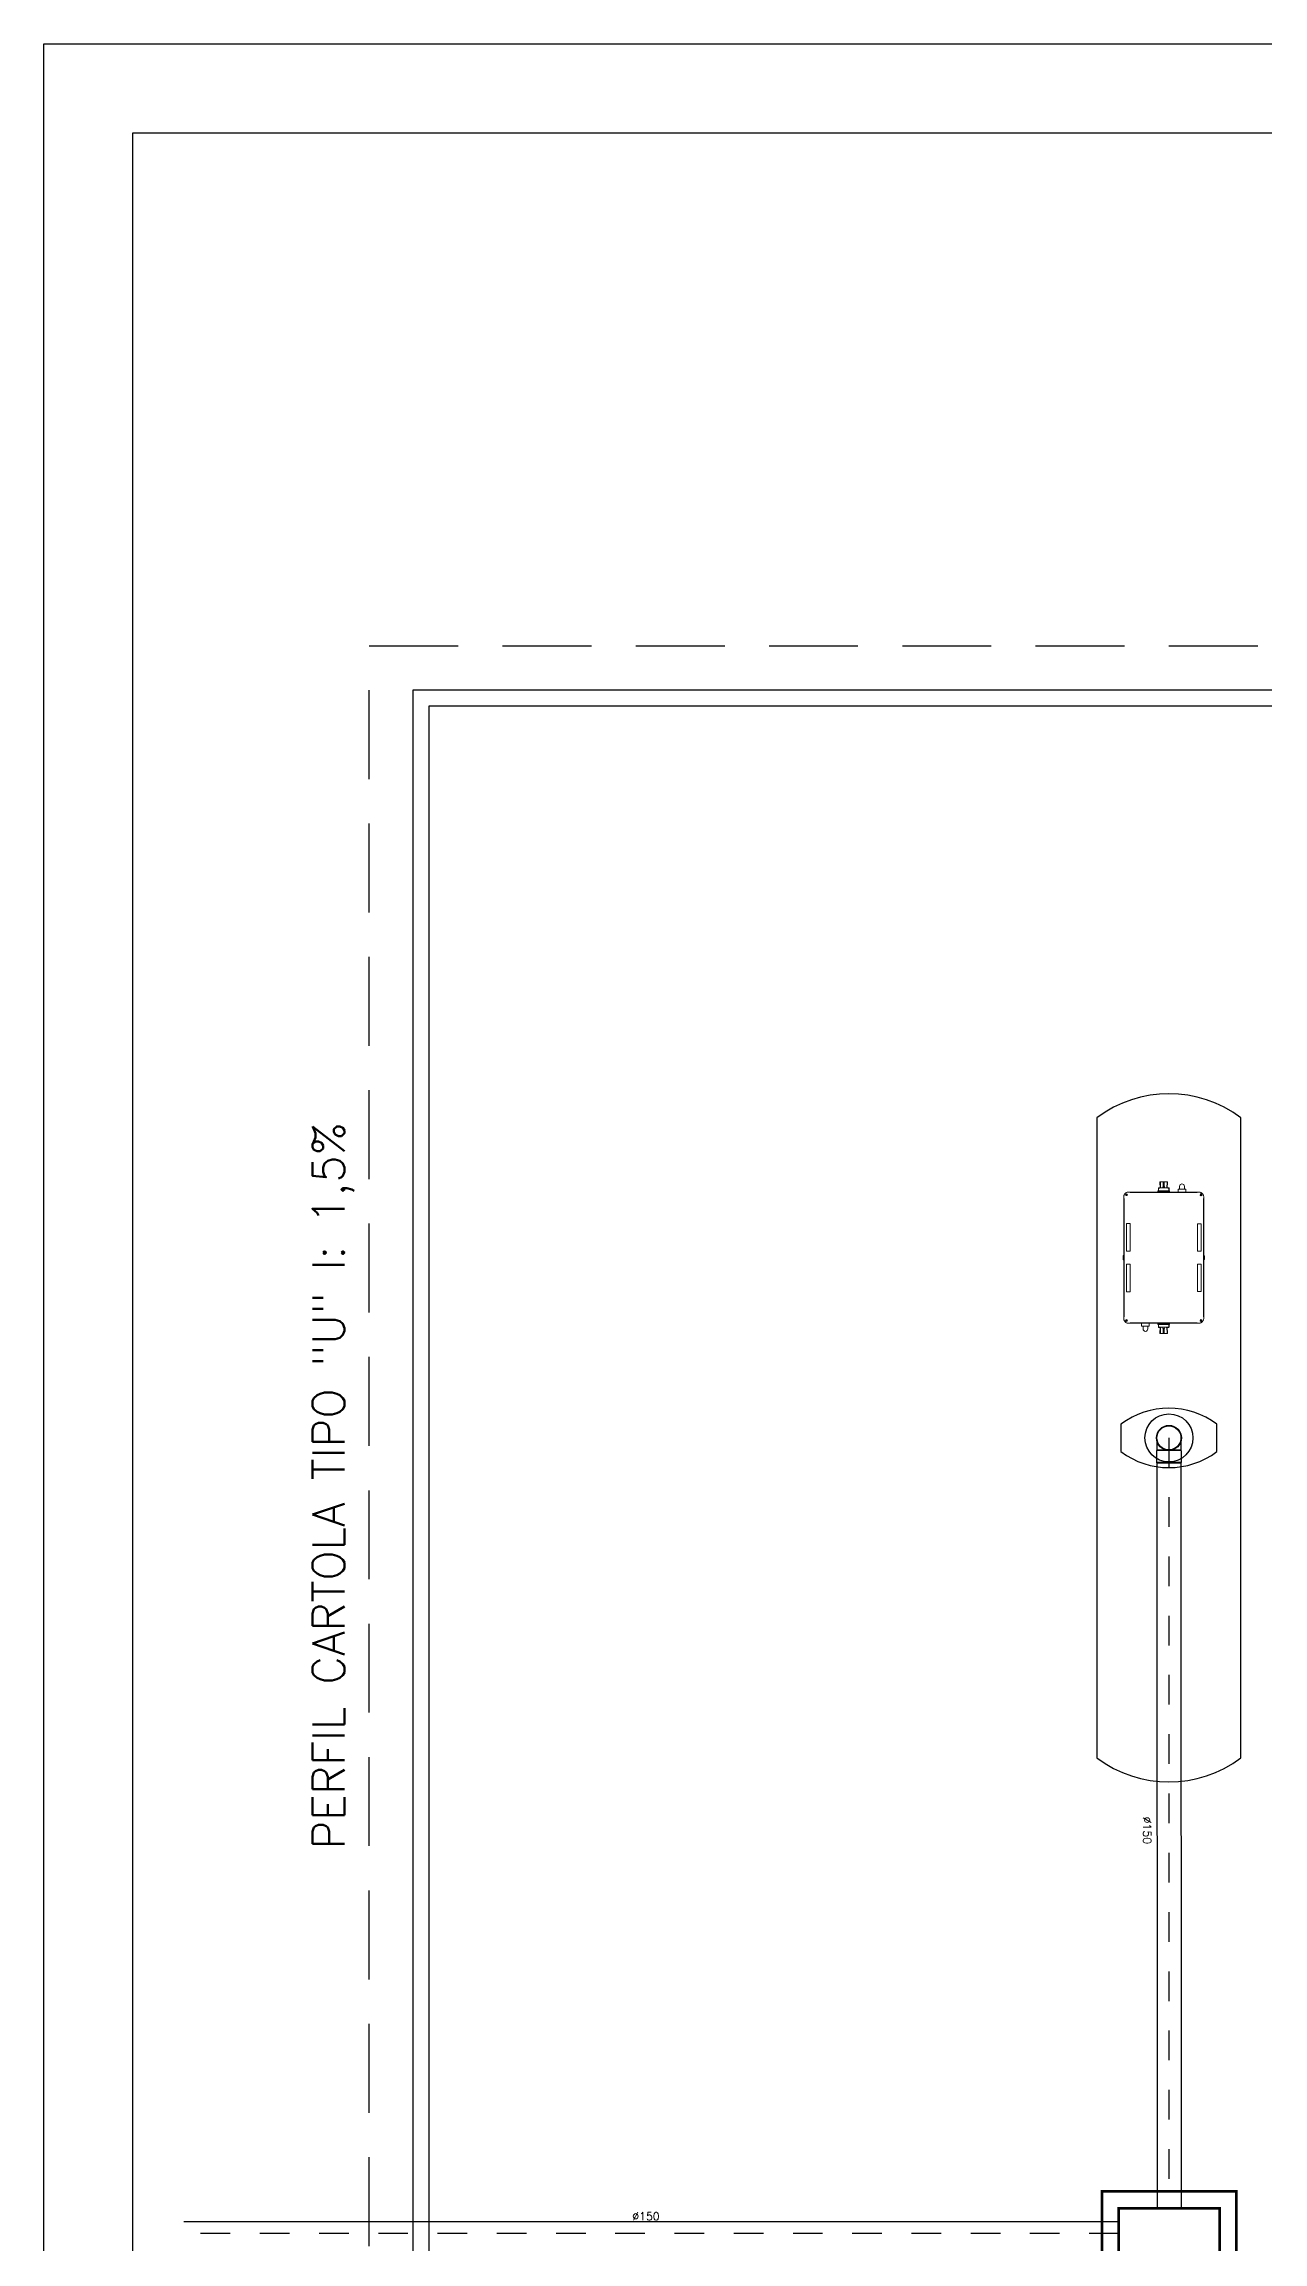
# Model space of a CAD drawing. Header units: millimetres. Extents: x 1111 to 1959, y -391 to -319.
# Drawn here: x 1518.49 to 1528.78, y -365.03 to -346.49 of the extents above; entities that cross this region are included whole.
import ezdxf
from ezdxf.enums import TextEntityAlignment as Align

# ---------------------------------------------------------------- set-up
doc = ezdxf.new("R2010")
doc.units = ezdxf.units.MM
doc.linetypes.add('DASHED', pattern=[0.75, 0.5, -0.25])
doc.linetypes.add('LS', pattern=[0.5, 0.25, -0.25])
for name, color, linetype in [('08', 8, 'Continuous'), ('AF', 5, 'Continuous'), ('ARQ-PENA-FINA-CINZA', 8, 'Continuous'), ('CERCAD-1', 1, 'Continuous'), ('CERCAD-2', 7, 'Continuous'), ('CONEXAO_ESGOTO', 6, 'Continuous'), ('LINHA_SIMETRIA', 8, 'LS'), ('Texto-Tubos', 7, 'Continuous'), ('TigreCad', 2, 'Continuous'), ('Tinterno', 9, 'Continuous')]:
    doc.layers.add(name, color=color, linetype=linetype)
doc.styles.add('ROMANS', font='romans')
doc.styles.add('TCTUBOS-TXT', font='txt.shx')

# ---------------------------------------------------------------- blocks, each defined once
blk = doc.blocks.new('BOMBA SUPERIOR')
at = {"layer": 'ARQ-PENA-FINA-CINZA', "lineweight": 5}
for p, q in [((807.3274861099509, 416.0133717240074), (807.3274861099509, 415.9641211886754)), ((807.3456873947473, 416.0133717240074), (807.3274861099509, 416.0133717240074)), ((807.3456873947473, 415.9641211886754), (807.3456873947473, 416.0133717240074)), ((807.3467580585591, 416.1006308246497), (807.3462227266533, 416.0979541651207)), ((807.3462227266533, 416.0979541651207), (807.3462227266533, 416.0936715098745)), ((807.3462227266533, 416.0936715098745), (807.3462227266533, 415.6536297539859)), ((807.3462227266533, 416.0829648717589), (807.3462227266533, 416.0840355355705)), ((807.3462227266533, 416.0840355355705), (807.3483640542764, 416.0840355355705)), ((807.3467580585591, 416.0829648717589), (807.3462227266533, 416.0829648717589)), ((807.3472933904648, 416.1027721522728), (807.3467580585591, 416.1017014884612)), ((807.3467580585591, 416.1017014884612), (807.3467580585591, 416.1006308246497)), ((807.3483640542764, 416.1054488118017), (807.3472933904648, 416.1027721522728)), ((807.3494347180881, 416.1075901394249), (807.3483640542764, 416.1054488118017)), ((807.3483640542764, 416.0840355355705), (807.3483640542764, 415.663799989532)), ((807.3499700499938, 416.1086608032364), (807.3494347180881, 416.1075901394249)), ((807.3505053818996, 416.1097314670481), (807.3499700499938, 416.1086608032364)), ((807.3526467095227, 416.1118727946711), (807.3505053818996, 416.1097314670481)), ((807.3542527052399, 416.1140141222943), (807.3526467095227, 416.1118727946711)), ((807.3547880371457, 416.1150847861058), (807.3542527052399, 416.1140141222943)), ((807.3558587009575, 416.1161554499174), (807.3547880371457, 416.1150847861058)), ((807.3580000285806, 416.1177614456347), (807.3558587009575, 416.1161554499174)), ((807.3601413562037, 416.1193674413522), (807.3580000285806, 416.1177614456347)), ((807.3606766881093, 416.1091961351422), (807.3596060242978, 416.1065194756132)), ((807.3596060242978, 416.1065194756132), (807.3606766881093, 416.1043781479902)), ((807.3606766881093, 416.1199027732578), (807.3601413562037, 416.1193674413522)), ((807.362282683827, 416.1204381051637), (807.3606766881093, 416.1199027732578)), ((807.3633533476384, 416.1102667989537), (807.3606766881093, 416.1091961351422)), ((807.3606766881093, 416.1043781479902), (807.3633533476384, 416.1033074841786)), ((807.3612120200153, 416.1059841437075), (807.3612120200153, 416.1070548075191)), ((807.3612120200153, 416.1070548075191), (807.3628180157324, 416.1070548075191)), ((807.3612120200153, 416.1059841437075), (807.3612120200153, 416.1070548075191)), ((807.3628180157324, 416.1059841437075), (807.3612120200153, 416.1059841437075)), ((807.3644240114501, 416.1215087689752), (807.362282683827, 416.1204381051637)), ((807.3638886795441, 416.1086608032364), (807.3628180157324, 416.1086608032364)), ((807.3628180157324, 416.1086608032364), (807.3633533476384, 416.1086608032364)), ((807.3628180157324, 416.1070548075191), (807.3628180157324, 416.1086608032364)), ((807.3628180157324, 416.1086608032364), (807.3638886795441, 416.1086608032364)), ((807.3628180157324, 416.1049134798959), (807.3628180157324, 416.1059841437075)), ((807.3633533476384, 416.1049134798959), (807.3628180157324, 416.1049134798959)), ((807.3628180157324, 416.1049134798959), (807.3638886795441, 416.1049134798959)), ((807.3638886795441, 416.1049134798959), (807.3628180157324, 416.1049134798959)), ((807.3654946752615, 416.1091961351422), (807.3633533476384, 416.1102667989537)), ((807.3633533476384, 416.1033074841786), (807.3654946752615, 416.1043781479902)), ((807.3644240114501, 416.1086608032364), (807.3638886795441, 416.1086608032364)), ((807.3638886795441, 416.1086608032364), (807.3638886795441, 416.1070548075191)), ((807.3638886795441, 416.1070548075191), (807.3649593433555, 416.1070548075191)), ((807.3649593433555, 416.1059841437075), (807.3638886795441, 416.1059841437075)), ((807.3638886795441, 416.1059841437075), (807.3638886795441, 416.1049134798959)), ((807.3638886795441, 416.1049134798959), (807.3644240114501, 416.1049134798959)), ((807.3671006709787, 416.1225794327867), (807.3644240114501, 416.1215087689752)), ((807.3649593433555, 416.1070548075191), (807.3649593433555, 416.1059841437075)), ((807.3649593433555, 416.1070548075191), (807.3649593433555, 416.1059841437075)), ((807.3665653390731, 416.1065194756132), (807.3654946752615, 416.1091961351422)), ((807.3654946752615, 416.1043781479902), (807.3665653390731, 416.1065194756132)), ((807.3681713347902, 416.1231147646926), (807.3671006709787, 416.1225794327867)), ((807.371918658131, 416.1231147646926), (807.3681713347902, 416.1231147646926)), ((807.3745953176598, 416.1236500965983), (807.371918658131, 416.1231147646926)), ((807.3762013133771, 416.1236500965983), (807.3745953176598, 416.1236500965983)), ((807.3858372876812, 416.1236500965983), (807.3762013133771, 416.1236500965983)), ((807.3858372876812, 416.1215087689752), (808.125668122799, 416.1215087689752)), ((807.3874432833984, 416.1236500965983), (808.1245974589874, 416.1236500965983)), ((807.7145332191587, 416.1070548075191), (807.5432270093083, 416.1070548075191)), ((807.5432270093083, 416.1070548075191), (807.5432270093083, 416.0840355355705)), ((807.5432270093083, 416.0840355355705), (807.7145332191587, 416.0840355355705)), ((807.7145332191587, 416.0840355355705), (807.7145332191587, 416.1070548075191)), ((807.7418351463534, 416.1247207604098), (807.7450471377882, 416.1279327518445)), ((807.7418351463534, 416.1236500965983), (807.7450471377882, 416.126862088033)), ((807.7429058101651, 416.1247207604098), (807.7418351463534, 416.1247207604098)), ((807.7418351463534, 416.1247207604098), (807.7418351463534, 416.1236500965983)), ((807.7450471377882, 416.1279327518445), (807.7669957459253, 416.1279327518445)), ((807.7450471377882, 416.126862088033), (807.7669957459253, 416.126862088033)), ((807.7669957459253, 416.1279327518445), (807.7702077373599, 416.1247207604098)), ((807.7669957459253, 416.126862088033), (807.7702077373599, 416.1236500965983)), ((807.7702077373599, 416.1247207604098), (807.7691370735484, 416.1247207604098)), ((807.7702077373599, 416.1236500965983), (807.7702077373599, 416.1247207604098)), ((807.9682805424992, 416.1070548075191), (807.7969743326489, 416.1070548075191)), ((807.7969743326489, 416.1070548075191), (807.7969743326489, 416.0840355355705)), ((807.7969743326489, 416.0840355355705), (807.9682805424992, 416.0840355355705)), ((807.9682805424992, 416.0840355355705), (807.9682805424992, 416.1070548075191)), ((808.1358394290088, 416.1236500965983), (808.125668122799, 416.1236500965983)), ((808.1369100928205, 416.1236500965983), (808.1358394290088, 416.1236500965983)), ((808.1395867523493, 416.1231147646926), (808.1369100928205, 416.1236500965983)), ((808.1433340756897, 416.1231147646926), (808.1395867523493, 416.1231147646926)), ((808.1444047395012, 416.1225794327867), (808.1433340756897, 416.1231147646926)), ((808.1470813990303, 416.1215087689752), (808.1444047395012, 416.1225794327867)), ((808.1460107352185, 416.1091961351422), (808.1449400714071, 416.1065194756132)), ((808.1449400714071, 416.1065194756132), (808.1460107352185, 416.1043781479902)), ((808.1486873947476, 416.1102667989537), (808.1460107352185, 416.1091961351422)), ((808.1460107352185, 416.1043781479902), (808.1486873947476, 416.1033074841786)), ((808.1476167309361, 416.1070548075191), (808.1465460671243, 416.1070548075191)), ((808.1465460671243, 416.1070548075191), (808.1465460671243, 416.1059841437075)), ((808.1465460671243, 416.1059841437075), (808.1465460671243, 416.1070548075191)), ((808.1465460671243, 416.1059841437075), (808.1476167309361, 416.1059841437075)), ((808.1497580585593, 416.1204381051637), (808.1470813990303, 416.1215087689752)), ((808.1481520628416, 416.1086608032364), (808.1476167309361, 416.1086608032364)), ((808.1476167309361, 416.1086608032364), (808.1476167309361, 416.1070548075191)), ((808.1476167309361, 416.1086608032364), (808.1492227266533, 416.1086608032364)), ((808.1476167309361, 416.1059841437075), (808.1476167309361, 416.1049134798959)), ((808.1476167309361, 416.1049134798959), (808.1481520628416, 416.1049134798959)), ((808.1492227266533, 416.1049134798959), (808.1476167309361, 416.1049134798959)), ((808.1492227266533, 416.1086608032364), (808.1481520628416, 416.1086608032364)), ((808.1481520628416, 416.1049134798959), (808.1492227266533, 416.1049134798959)), ((808.1508287223708, 416.1091961351422), (808.1486873947476, 416.1102667989537)), ((808.1486873947476, 416.1033074841786), (808.1508287223708, 416.1043781479902)), ((808.1497580585593, 416.1086608032364), (808.1492227266533, 416.1086608032364)), ((808.1492227266533, 416.1086608032364), (808.1492227266533, 416.1070548075191)), ((808.1492227266533, 416.1070548075191), (808.1502933904648, 416.1070548075191)), ((808.1502933904648, 416.1059841437075), (808.1492227266533, 416.1059841437075)), ((808.1492227266533, 416.1059841437075), (808.1492227266533, 416.1049134798959)), ((808.1492227266533, 416.1049134798959), (808.1497580585593, 416.1049134798959)), ((808.1508287223708, 416.1199027732578), (808.1497580585593, 416.1204381051637)), ((808.1502933904648, 416.1059841437075), (808.1502933904648, 416.1070548075191)), ((808.1502933904648, 416.1070548075191), (808.1502933904648, 416.1059841437075)), ((808.1518993861822, 416.1193674413522), (808.1508287223708, 416.1199027732578)), ((808.1518993861822, 416.1065194756132), (808.1508287223708, 416.1091961351422)), ((808.1508287223708, 416.1043781479902), (808.1518993861822, 416.1065194756132)), ((808.1540407138056, 416.1177614456347), (808.1518993861822, 416.1193674413522)), ((808.1561820414287, 416.1161554499174), (808.1540407138056, 416.1177614456347)), ((808.1567173733342, 416.1150847861058), (808.1561820414287, 416.1161554499174)), ((808.1577880371457, 416.1140141222943), (808.1567173733342, 416.1150847861058)), ((808.1593940328634, 416.1118727946711), (808.1577880371457, 416.1140141222943)), ((808.1610000285804, 416.1097314670481), (808.1593940328634, 416.1118727946711)), ((808.1615353604863, 416.1086608032364), (808.1610000285804, 416.1097314670481)), ((808.1620706923921, 416.1075901394249), (808.1615353604863, 416.1086608032364)), ((808.1631413562035, 416.1054488118017), (808.1620706923921, 416.1075901394249)), ((808.1642120200153, 416.1027721522728), (808.1631413562035, 416.1054488118017)), ((808.1636766881095, 415.663799989532), (808.1636766881095, 416.0840355355705)), ((808.1636766881095, 416.0840355355705), (808.1658180157326, 416.0840355355705)), ((808.1647473519209, 416.1017014884612), (808.1642120200153, 416.1027721522728)), ((808.1647473519209, 416.1006308246497), (808.1647473519209, 416.1017014884612)), ((808.1652826838267, 416.0979541651207), (808.1647473519209, 416.1006308246497)), ((808.1652826838267, 416.0952775055918), (808.1652826838267, 416.0979541651207)), ((808.1658180157326, 416.0936715098745), (808.1652826838267, 416.0952775055918)), ((808.1652826838267, 416.0840355355705), (808.1652826838267, 416.0829648717589)), ((808.1652826838267, 416.0829648717589), (808.1658180157326, 416.0829648717589)), ((808.1658180157326, 415.6536297539859), (808.1658180157326, 416.0936715098745)), ((807.2825182298654, 415.8966693685469), (807.2819828979594, 415.8961340366412)), ((807.2819828979594, 415.8961340366412), (807.2819828979594, 415.8517014884613)), ((807.2825182298654, 415.8950633728295), (807.2819828979594, 415.8955987047353)), ((807.2819828979594, 415.8763267561272), (807.2825182298654, 415.876862088033)), ((807.2830535617711, 415.8972047004527), (807.2825182298654, 415.8966693685469)), ((807.2830535617711, 415.8945280409238), (807.2825182298654, 415.8950633728295)), ((807.2825182298654, 415.876862088033), (807.2830535617711, 415.8773974199386)), ((807.31999146327, 415.8950633728295), (807.2830535617711, 415.8972047004527)), ((807.31999146327, 415.8929220452064), (807.2830535617711, 415.8945280409238)), ((807.2830535617711, 415.8773974199386), (807.310355488966, 415.8773974199386)), ((807.2948308636983, 415.874185428504), (807.2953661956043, 415.8747207604098)), ((807.2948308636983, 415.8731147646926), (807.2948308636983, 415.874185428504)), ((807.2953661956043, 415.8731147646926), (807.2948308636983, 415.8731147646926)), ((807.2953661956043, 415.9882111244355), (807.2964368594156, 415.9935644434934)), ((807.2964368594156, 415.9823224734719), (807.2953661956043, 415.9882111244355)), ((807.2953661956043, 415.8747207604098), (807.3114261527776, 415.8747207604098)), ((807.2953661956043, 415.8725794327867), (807.2953661956043, 415.8731147646926)), ((807.2964368594156, 415.9935644434934), (807.2996488508504, 415.9983824306453)), ((807.2996488508504, 415.97750448632), (807.2964368594156, 415.9823224734719)), ((807.2996488508504, 415.9983824306453), (807.3044668380023, 416.0015944220801)), ((807.3044668380023, 415.9742924948853), (807.2996488508504, 415.97750448632)), ((807.3044668380023, 416.0015944220801), (807.310355488966, 416.0026650858917)), ((807.310355488966, 415.9732218310737), (807.3044668380023, 415.9742924948853)), ((807.310355488966, 416.0026650858917), (807.3274861099509, 416.0026650858917)), ((807.3274861099509, 415.9732218310737), (807.310355488966, 415.9732218310737)), ((807.3119614846833, 415.8784680837503), (807.3124968165893, 415.8779327518446)), ((807.3205267951757, 415.8800740794677), (807.3124968165893, 415.8790034156561)), ((807.3124968165893, 415.8790034156561), (807.3124968165893, 415.8688321094463)), ((807.3124968165893, 415.8688321094463), (807.3124968165893, 415.8790034156561)), ((807.3124968165893, 415.8779327518446), (807.3124968165893, 415.876862088033)), ((807.3124968165893, 415.8747207604098), (807.3124968165893, 415.874185428504)), ((807.3124968165893, 415.8731147646926), (807.3124968165893, 415.8725794327867)), ((807.3205267951757, 415.9068406747567), (807.31999146327, 415.9063053428511)), ((807.31999146327, 415.9063053428511), (807.3205267951757, 415.9063053428511)), ((807.31999146327, 415.9063053428511), (807.31999146327, 415.8897100537717)), ((807.31999146327, 415.903628683322), (807.31999146327, 415.9030933514163)), ((807.3205267951757, 415.9030933514163), (807.31999146327, 415.9030933514163)), ((807.31999146327, 415.9030933514163), (807.3205267951757, 415.9030933514163)), ((807.3205267951757, 415.8950633728295), (807.31999146327, 415.8950633728295)), ((807.31999146327, 415.8950633728295), (807.3205267951757, 415.8950633728295)), ((807.31999146327, 415.8897100537717), (807.3205267951757, 415.8897100537717)), ((807.3210621270814, 415.9068406747567), (807.3205267951757, 415.9068406747567)), ((807.3205267951757, 415.9030933514163), (807.3210621270814, 415.9030933514163)), ((807.3205267951757, 415.8966693685469), (807.3210621270814, 415.8993460280758)), ((807.3205267951757, 415.8918513813948), (807.3205267951757, 415.8966693685469)), ((807.3205267951757, 415.8955987047353), (807.3205267951757, 415.8950633728295)), ((807.3205267951757, 415.8559841437075), (807.3205267951757, 415.8918513813948)), ((807.3232034547046, 415.9068406747567), (807.3210621270814, 415.9068406747567)), ((807.3210621270814, 415.8993460280758), (807.3215974589873, 415.9014873556989)), ((807.3215974589873, 415.9068406747567), (807.3419400714072, 415.9068406747567)), ((807.3215974589873, 415.9014873556989), (807.3221327908933, 415.9030933514163)), ((807.3221327908933, 415.9030933514163), (807.322668122799, 415.9046993471337)), ((807.322668122799, 415.9046993471337), (807.3232034547046, 415.9052346790394)), ((807.3232034547046, 415.9052346790394), (807.3237387866104, 415.9057700109451)), ((807.3237387866104, 415.9057700109451), (807.3419400714072, 415.9063053428511)), ((807.3274861099509, 415.9641211886754), (807.3456873947473, 415.9641211886754)), ((807.3456873947473, 415.9100526661914), (807.3381927480666, 415.9100526661914)), ((807.3381927480666, 415.9100526661914), (807.3381927480666, 415.8372475270052)), ((807.3419400714072, 415.9068406747567), (807.3419400714072, 415.9073760066625)), ((807.3419400714072, 415.9073760066625), (807.3424754033127, 415.9073760066625)), ((807.3419400714072, 415.9063053428511), (807.3424754033127, 415.9063053428511)), ((807.3430107352185, 415.9089820023798), (807.3424754033127, 415.9084466704741)), ((807.3424754033127, 415.9084466704741), (807.3424754033127, 415.8393888546283)), ((807.3424754033127, 415.9063053428511), (807.3424754033127, 415.9068406747567)), ((807.3440813990303, 415.9089820023798), (807.3430107352185, 415.9089820023798)), ((807.3440813990303, 415.8388535227224), (807.3440813990303, 415.9089820023798)), ((807.3440813990303, 415.9089820023798), (807.3456873947473, 415.9089820023798)), ((807.3456873947473, 415.8222582336434), (807.3456873947473, 415.9250419595533)), ((807.3456873947473, 415.8372475270052), (807.3456873947473, 415.9100526661914)), ((807.3456873947473, 415.8388535227224), (807.3456873947473, 415.9089820023798)), ((807.3456873947473, 415.9089820023798), (807.3456873947473, 415.8388535227224)), ((808.1658180157326, 415.8222582336434), (808.1658180157326, 415.9250419595533)), ((808.1658180157326, 415.8372475270052), (808.1658180157326, 415.9100526661914)), ((808.1658180157326, 415.9100526661914), (808.1733126624135, 415.9100526661914)), ((808.1658180157326, 415.8388535227224), (808.1658180157326, 415.9089820023798)), ((808.1658180157326, 415.9089820023798), (808.1658180157326, 415.8388535227224)), ((808.1674240114501, 415.9089820023798), (808.1658180157326, 415.9089820023798)), ((808.1674240114501, 415.9089820023798), (808.1684946752615, 415.9089820023798)), ((808.1674240114501, 415.8388535227224), (808.1674240114501, 415.9089820023798)), ((808.1684946752615, 415.9089820023798), (808.1690300071672, 415.9084466704741)), ((808.1690300071672, 415.9084466704741), (808.1690300071672, 415.8393888546283)), ((808.1695653390732, 415.9073760066625), (808.1690300071672, 415.9073760066625)), ((808.1690300071672, 415.9063053428511), (808.1690300071672, 415.9068406747567)), ((808.1695653390732, 415.9063053428511), (808.1690300071672, 415.9063053428511)), ((808.1695653390732, 415.9068406747567), (808.1695653390732, 415.9073760066625)), ((808.1899079514927, 415.9068406747567), (808.1695653390732, 415.9068406747567)), ((808.1877666238696, 415.9057700109451), (808.1695653390732, 415.9063053428511)), ((808.1733126624135, 415.9100526661914), (808.1733126624135, 415.8372475270052)), ((808.1883019557753, 415.9052346790394), (808.1877666238696, 415.9057700109451)), ((808.1883019557753, 415.9068406747567), (808.1904432833984, 415.9068406747567)), ((808.1888372876813, 415.9046993471337), (808.1883019557753, 415.9052346790394)), ((808.1899079514927, 415.9030933514163), (808.1888372876813, 415.9046993471337)), ((808.1899079514927, 415.9014873556989), (808.1899079514927, 415.9030933514163)), ((808.1904432833984, 415.8993460280758), (808.1899079514927, 415.9014873556989)), ((808.1904432833984, 415.9068406747567), (808.1909786153044, 415.9068406747567)), ((808.1909786153044, 415.8966693685469), (808.1904432833984, 415.8993460280758)), ((808.1909786153044, 415.9068406747567), (808.19151394721, 415.9063053428511)), ((808.1909786153044, 415.9030933514163), (808.19151394721, 415.9030933514163)), ((808.19151394721, 415.9030933514163), (808.1909786153044, 415.9030933514163)), ((808.1909786153044, 415.8918513813948), (808.1909786153044, 415.8966693685469)), ((808.1909786153044, 415.8955987047353), (808.1909786153044, 415.8950633728295)), ((808.1909786153044, 415.8950633728295), (808.19151394721, 415.8950633728295)), ((808.1909786153044, 415.8559841437075), (808.1909786153044, 415.8918513813948)), ((808.19151394721, 415.8897100537717), (808.1909786153044, 415.8897100537717)), ((808.1909786153044, 415.8800740794677), (808.199008593891, 415.8790034156561)), ((808.19151394721, 415.9063053428511), (808.1920492791158, 415.9063053428511)), ((808.19151394721, 415.9063053428511), (808.19151394721, 415.8897100537717)), ((808.19151394721, 415.903628683322), (808.19151394721, 415.9030933514163)), ((808.19151394721, 415.9030933514163), (808.1920492791158, 415.9030933514163)), ((808.19151394721, 415.8950633728295), (808.2284518487091, 415.8972047004527)), ((808.19151394721, 415.8950633728295), (808.1920492791158, 415.8950633728295)), ((808.19151394721, 415.8929220452064), (808.2284518487091, 415.8945280409238)), ((808.199008593891, 415.8790034156561), (808.199008593891, 415.8688321094463)), ((808.199008593891, 415.8688321094463), (808.199008593891, 415.8790034156561)), ((808.1995439257968, 415.8779327518446), (808.199008593891, 415.8773974199386)), ((808.199008593891, 415.8773974199386), (808.199008593891, 415.876862088033)), ((808.199008593891, 415.8747207604098), (808.1995439257968, 415.874185428504)), ((808.1995439257968, 415.8731147646926), (808.199008593891, 415.8731147646926)), ((808.199008593891, 415.8731147646926), (808.199008593891, 415.8725794327867)), ((808.1995439257968, 415.8784680837503), (808.1995439257968, 415.8779327518446)), ((808.216139214876, 415.8747207604098), (808.2000792577024, 415.8747207604098)), ((808.2284518487091, 415.8773974199386), (808.2011499215141, 415.8773974199386)), ((808.2166745467817, 415.874185428504), (808.216139214876, 415.8747207604098)), ((808.216139214876, 415.8725794327867), (808.216139214876, 415.8731147646926)), ((808.216139214876, 415.8731147646926), (808.2166745467817, 415.8731147646926)), ((808.2166745467817, 415.8731147646926), (808.2166745467817, 415.874185428504)), ((808.2284518487091, 415.8972047004527), (808.2289871806148, 415.8966693685469)), ((808.2284518487091, 415.8945280409238), (808.2289871806148, 415.8950633728295)), ((808.2289871806148, 415.876862088033), (808.2284518487091, 415.8773974199386)), ((808.2289871806148, 415.8966693685469), (808.2295225125205, 415.8961340366412)), ((808.2289871806148, 415.8950633728295), (808.2295225125205, 415.8955987047353)), ((808.2295225125205, 415.8763267561272), (808.2289871806148, 415.876862088033)), ((808.2295225125205, 415.8961340366412), (808.2295225125205, 415.8517014884613)), ((807.2819828979594, 415.8715087689752), (807.2825182298654, 415.8704381051637)), ((807.2819828979594, 415.8517014884613), (807.2825182298654, 415.8527721522728)), ((807.2819828979594, 415.8517014884613), (807.2825182298654, 415.8506308246497)), ((807.2825182298654, 415.8704381051637), (807.2830535617711, 415.8704381051637)), ((807.2825182298654, 415.8527721522728), (807.2830535617711, 415.8527721522728)), ((807.2825182298654, 415.8506308246497), (807.2830535617711, 415.8506308246497)), ((807.2830535617711, 415.8704381051637), (807.310355488966, 415.8704381051637)), ((807.2830535617711, 415.8527721522728), (807.31999146327, 415.8549134798959)), ((807.2830535617711, 415.8506308246497), (807.31999146327, 415.852236820367)), ((807.3114261527776, 415.8725794327867), (807.2953661956043, 415.8725794327867)), ((807.3124968165893, 415.8699027732579), (807.3119614846833, 415.8693674413522)), ((807.3124968165893, 415.8704381051637), (807.3124968165893, 415.8699027732579)), ((807.3124968165893, 415.8688321094463), (807.3130321484947, 415.8688321094463)), ((807.3205267951757, 415.8672261137289), (807.3124968165893, 415.8688321094463)), ((807.3205267951757, 415.8586608032364), (807.31999146327, 415.8586608032364)), ((807.31999146327, 415.8586608032364), (807.31999146327, 415.8415301822513)), ((807.31999146327, 415.852236820367), (807.31999146327, 415.8527721522728)), ((807.31999146327, 415.8527721522728), (807.3205267951757, 415.8527721522728)), ((807.3205267951757, 415.852236820367), (807.31999146327, 415.852236820367)), ((807.3205267951757, 415.8447421736861), (807.31999146327, 415.8442068417802)), ((807.31999146327, 415.8442068417802), (807.3205267951757, 415.8442068417802)), ((807.31999146327, 415.8415301822513), (807.31999146327, 415.8409948503456)), ((807.31999146327, 415.8409948503456), (807.3205267951757, 415.8409948503456)), ((807.3205267951757, 415.8511661565555), (807.3205267951757, 415.8559841437075)), ((807.3210621270814, 415.8484894970265), (807.3205267951757, 415.8511661565555)), ((807.3205267951757, 415.8409948503456), (807.3210621270814, 415.8404595184398)), ((807.3215974589873, 415.8463481694034), (807.3210621270814, 415.8484894970265)), ((807.3210621270814, 415.8404595184398), (807.3215974589873, 415.8404595184398)), ((807.3221327908933, 415.8442068417802), (807.3215974589873, 415.8463481694034)), ((807.3419400714072, 415.8404595184398), (807.3215974589873, 415.8404595184398)), ((807.3215974589873, 415.8404595184398), (807.3232034547046, 415.8404595184398)), ((807.322668122799, 415.8431361779687), (807.3221327908933, 415.8442068417802)), ((807.3232034547046, 415.8420655141571), (807.322668122799, 415.8431361779687)), ((807.3237387866104, 415.8420655141571), (807.3232034547046, 415.8420655141571)), ((807.3419400714072, 415.8409948503456), (807.3237387866104, 415.8420655141571)), ((807.3381927480666, 415.8372475270052), (807.3456873947473, 415.8372475270052)), ((807.3424754033127, 415.8409948503456), (807.3419400714072, 415.8409948503456)), ((807.3424754033127, 415.8404595184398), (807.3419400714072, 415.8404595184398)), ((807.3424754033127, 415.8393888546283), (807.3424754033127, 415.8388535227224)), ((807.3424754033127, 415.8388535227224), (807.3430107352185, 415.8388535227224)), ((807.3430107352185, 415.8388535227224), (807.3440813990303, 415.8388535227224)), ((807.3440813990303, 415.8388535227224), (807.3456873947473, 415.8388535227224)), ((807.3456873947473, 415.8388535227224), (807.3462227266533, 415.8388535227224)), ((808.1674240114501, 415.8388535227224), (808.1658180157326, 415.8388535227224)), ((808.1658180157326, 415.8388535227224), (808.1663533476383, 415.8388535227224)), ((808.1733126624135, 415.8372475270052), (808.1658180157326, 415.8372475270052)), ((808.1840193005291, 415.783714336427), (808.1658180157326, 415.783714336427)), ((808.1658180157326, 415.783714336427), (808.1658180157326, 415.734463801095)), ((808.1684946752615, 415.8388535227224), (808.1674240114501, 415.8388535227224)), ((808.1690300071672, 415.8388535227224), (808.1684946752615, 415.8388535227224)), ((808.1690300071672, 415.8409948503456), (808.1695653390732, 415.8409948503456)), ((808.1690300071672, 415.8404595184398), (808.1695653390732, 415.8404595184398)), ((808.1690300071672, 415.8393888546283), (808.1690300071672, 415.8388535227224)), ((808.1695653390732, 415.8409948503456), (808.1877666238696, 415.8420655141571)), ((808.1695653390732, 415.8404595184398), (808.1899079514927, 415.8404595184398)), ((808.1840193005291, 415.734463801095), (808.1840193005291, 415.783714336427)), ((808.1840193005291, 415.7740783621229), (808.2011499215141, 415.7740783621229)), ((808.2011499215141, 415.7446351073048), (808.1840193005291, 415.7446351073048)), ((808.1877666238696, 415.8420655141571), (808.1883019557753, 415.8420655141571)), ((808.1883019557753, 415.8420655141571), (808.1888372876813, 415.8431361779687)), ((808.1899079514927, 415.8404595184398), (808.1883019557753, 415.8404595184398)), ((808.1888372876813, 415.8431361779687), (808.1893726195868, 415.8442068417802)), ((808.1893726195868, 415.8442068417802), (808.1899079514927, 415.8463481694034)), ((808.1899079514927, 415.8463481694034), (808.1904432833984, 415.8484894970265)), ((808.1904432833984, 415.8404595184398), (808.1899079514927, 415.8404595184398)), ((808.1904432833984, 415.8484894970265), (808.1909786153044, 415.8511661565555)), ((808.1909786153044, 415.8409948503456), (808.1904432833984, 415.8404595184398)), ((808.1909786153044, 415.8672261137289), (808.199008593891, 415.8688321094463)), ((808.1909786153044, 415.8586608032364), (808.19151394721, 415.8586608032364)), ((808.1909786153044, 415.8511661565555), (808.1909786153044, 415.8559841437075)), ((808.1909786153044, 415.852236820367), (808.19151394721, 415.852236820367)), ((808.1909786153044, 415.8447421736861), (808.19151394721, 415.8442068417802)), ((808.19151394721, 415.8409948503456), (808.1909786153044, 415.8409948503456)), ((808.19151394721, 415.8586608032364), (808.19151394721, 415.8415301822513)), ((808.2284518487091, 415.8527721522728), (808.19151394721, 415.8549134798959)), ((808.19151394721, 415.852236820367), (808.19151394721, 415.8527721522728)), ((808.19151394721, 415.8527721522728), (808.1920492791158, 415.8527721522728)), ((808.19151394721, 415.852236820367), (808.2284518487091, 415.8506308246497)), ((808.19151394721, 415.8442068417802), (808.1920492791158, 415.8442068417802)), ((808.19151394721, 415.8415301822513), (808.19151394721, 415.8409948503456)), ((808.199008593891, 415.8704381051637), (808.199008593891, 415.8699027732579)), ((808.199008593891, 415.8699027732579), (808.1995439257968, 415.8699027732579)), ((808.199008593891, 415.8688321094463), (808.1995439257968, 415.8688321094463)), ((808.1995439257968, 415.8699027732579), (808.1995439257968, 415.8693674413522)), ((808.2000792577024, 415.8725794327867), (808.216139214876, 415.8725794327867)), ((808.2284518487091, 415.8704381051637), (808.2011499215141, 415.8704381051637)), ((808.2011499215141, 415.7740783621229), (808.2070385724777, 415.7730076983114)), ((808.2070385724777, 415.7457057711164), (808.2011499215141, 415.7446351073048)), ((808.2070385724777, 415.7730076983114), (808.2118565596298, 415.7697957068767)), ((808.2118565596298, 415.7489177625511), (808.2070385724777, 415.7457057711164)), ((808.2118565596298, 415.7697957068767), (808.2150685510644, 415.7649777197246)), ((808.2150685510644, 415.7537357497032), (808.2118565596298, 415.7489177625511)), ((808.2150685510644, 415.7649777197246), (808.216139214876, 415.7596244006668)), ((808.216139214876, 415.7596244006668), (808.2150685510644, 415.7537357497032)), ((808.2289871806148, 415.8704381051637), (808.2284518487091, 415.8704381051637)), ((808.2289871806148, 415.8527721522728), (808.2284518487091, 415.8527721522728)), ((808.2284518487091, 415.8506308246497), (808.2289871806148, 415.8506308246497)), ((808.2295225125205, 415.8715087689752), (808.2289871806148, 415.8704381051637)), ((808.2295225125205, 415.8517014884613), (808.2289871806148, 415.8527721522728)), ((808.2289871806148, 415.8506308246497), (808.2295225125205, 415.8517014884613)), ((807.3462227266533, 415.663799989532), (807.3462227266533, 415.6648706533435)), ((807.3462227266533, 415.6648706533435), (807.3467580585591, 415.6648706533435)), ((807.3483640542764, 415.663799989532), (807.3462227266533, 415.663799989532)), ((807.3462227266533, 415.6536297539859), (807.3462227266533, 415.6509530944568)), ((807.3462227266533, 415.6509530944568), (807.3467580585591, 415.6472057711165)), ((807.3467580585591, 415.6472057711165), (807.3472933904648, 415.6455997753991)), ((807.3472933904648, 415.6455997753991), (807.3483640542764, 415.6423877839645)), ((807.3483640542764, 415.6423877839645), (807.3499700499938, 415.6391757925298)), ((807.3499700499938, 415.6391757925298), (807.3505053818996, 415.6375697968124)), ((807.3505053818996, 415.6375697968124), (807.3531820414283, 415.6343578053776)), ((807.3531820414283, 415.6343578053776), (807.3547880371457, 415.6322164777546)), ((807.3547880371457, 415.6322164777546), (807.356929364769, 415.631145813943)), ((807.356929364769, 415.631145813943), (807.3601413562037, 415.6284691544141)), ((807.3580000285806, 415.6429231158702), (807.3574646966748, 415.6407817882471)), ((807.3574646966748, 415.6407817882471), (807.3580000285806, 415.638640460624)), ((807.3596060242978, 415.6445291115876), (807.3580000285806, 415.6407817882471)), ((807.3596060242978, 415.6445291115876), (807.3580000285806, 415.6429231158702)), ((807.3580000285806, 415.6407817882471), (807.3596060242978, 415.6370344649066)), ((807.3580000285806, 415.638640460624), (807.3596060242978, 415.6370344649066)), ((807.3633533476384, 415.6461351073048), (807.3596060242978, 415.6445291115876)), ((807.3606766881093, 415.6455997753991), (807.3596060242978, 415.6445291115876)), ((807.3606766881093, 415.6434584477761), (807.3596060242978, 415.6407817882471)), ((807.3596060242978, 415.6407817882471), (807.3606766881093, 415.6381051287182)), ((807.3596060242978, 415.6370344649066), (807.3606766881093, 415.635963801095)), ((807.3596060242978, 415.6370344649066), (807.3633533476384, 415.6354284691893)), ((807.3601413562037, 415.6284691544141), (807.3612120200153, 415.6273984906025)), ((807.3633533476384, 415.6461351073048), (807.3606766881093, 415.6455997753991)), ((807.3633533476384, 415.6445291115876), (807.3606766881093, 415.6434584477761)), ((807.3606766881093, 415.6381051287182), (807.3633533476384, 415.6370344649066)), ((807.3606766881093, 415.635963801095), (807.3633533476384, 415.6354284691893)), ((807.3612120200153, 415.6402464563414), (807.3612120200153, 415.6413171201529)), ((807.3612120200153, 415.6413171201529), (807.3628180157324, 415.6413171201529)), ((807.3612120200153, 415.6402464563414), (807.3612120200153, 415.6413171201529)), ((807.3628180157324, 415.6402464563414), (807.3612120200153, 415.6402464563414)), ((807.3612120200153, 415.6273984906025), (807.3644240114501, 415.626327826791)), ((807.3628180157324, 415.6413171201529), (807.3628180157324, 415.6429231158702)), ((807.3628180157324, 415.6429231158702), (807.3638886795441, 415.6429231158702)), ((807.3638886795441, 415.6423877839645), (807.3628180157324, 415.6423877839645)), ((807.3628180157324, 415.6423877839645), (807.3633533476384, 415.6423877839645)), ((807.3628180157324, 415.638640460624), (807.3628180157324, 415.6402464563414)), ((807.3633533476384, 415.638640460624), (807.3628180157324, 415.638640460624)), ((807.3628180157324, 415.638640460624), (807.3638886795441, 415.638640460624)), ((807.3638886795441, 415.638640460624), (807.3628180157324, 415.638640460624)), ((807.3665653390731, 415.6445291115876), (807.3633533476384, 415.6461351073048)), ((807.3671006709787, 415.6445291115876), (807.3633533476384, 415.6461351073048)), ((807.3654946752615, 415.6434584477761), (807.3633533476384, 415.6445291115876)), ((807.3633533476384, 415.6370344649066), (807.3654946752615, 415.6381051287182)), ((807.3633533476384, 415.6354284691893), (807.3665653390731, 415.6370344649066)), ((807.3633533476384, 415.6354284691893), (807.3671006709787, 415.6370344649066)), ((807.3638886795441, 415.6429231158702), (807.3638886795441, 415.6413171201529)), ((807.3644240114501, 415.6423877839645), (807.3638886795441, 415.6423877839645)), ((807.3638886795441, 415.6413171201529), (807.3649593433555, 415.6413171201529)), ((807.3649593433555, 415.6402464563414), (807.3638886795441, 415.6402464563414)), ((807.3638886795441, 415.6402464563414), (807.3638886795441, 415.638640460624)), ((807.3638886795441, 415.638640460624), (807.3644240114501, 415.638640460624)), ((807.3644240114501, 415.626327826791), (807.3676360028846, 415.6247218310737)), ((807.3649593433555, 415.6413171201529), (807.3649593433555, 415.6402464563414)), ((807.3649593433555, 415.6413171201529), (807.3649593433555, 415.6402464563414)), ((807.3665653390731, 415.6407817882471), (807.3654946752615, 415.6434584477761)), ((807.3654946752615, 415.6381051287182), (807.3665653390731, 415.6407817882471)), ((807.3681713347902, 415.6407817882471), (807.3665653390731, 415.6445291115876)), ((807.3665653390731, 415.6370344649066), (807.3681713347902, 415.6407817882471)), ((807.3681713347902, 415.6429231158702), (807.3671006709787, 415.6445291115876)), ((807.3671006709787, 415.6370344649066), (807.3681713347902, 415.638640460624)), ((807.3676360028846, 415.6247218310737), (807.369241998602, 415.6247218310737)), ((807.3687066666962, 415.6407817882471), (807.3681713347902, 415.6429231158702)), ((807.3681713347902, 415.638640460624), (807.3687066666962, 415.6407817882471)), ((807.369241998602, 415.6247218310737), (807.3735246538482, 415.6236511672621)), ((807.3735246538482, 415.6236511672621), (807.3762013133771, 415.6236511672621)), ((807.3762013133771, 415.6236511672621), (807.3858372876812, 415.6236511672621)), ((807.3858372876812, 415.6236511672621), (807.3858372876812, 415.6257924948851)), ((807.3858372876812, 415.6257924948851), (808.125668122799, 415.6257924948851)), ((807.3858372876812, 415.6236511672621), (807.3874432833984, 415.6236511672621)), ((807.3874432833984, 415.6236511672621), (807.3858372876812, 415.6236511672621)), ((808.1245974589874, 415.6236511672621), (807.3874432833984, 415.6236511672621)), ((807.3874432833984, 415.6236511672621), (807.3879786153043, 415.6236511672621)), ((807.7156038829703, 415.6632657282898), (807.5437623412145, 415.6632657282898)), ((807.5437623412145, 415.6632657282898), (807.5437623412145, 415.6397111244357)), ((807.5437623412145, 415.6397111244357), (807.7156038829703, 415.6397111244357)), ((807.7156038829703, 415.6397111244357), (807.7156038829703, 415.6632657282898)), ((807.7418351463534, 415.6225805034505), (807.7418351463534, 415.6236511672621)), ((807.7418351463534, 415.6236511672621), (807.7450471377882, 415.6204391758274)), ((807.7450471377882, 415.6193685120159), (807.7418351463534, 415.6225805034505)), ((807.7418351463534, 415.6225805034505), (807.7429058101651, 415.6225805034505)), ((807.7450471377882, 415.6204391758274), (807.7669957459253, 415.6204391758274)), ((807.7669957459253, 415.6193685120159), (807.7450471377882, 415.6193685120159)), ((807.7669957459253, 415.6204391758274), (807.7696724054542, 415.6236511672621)), ((807.7696724054542, 415.6225805034505), (807.7669957459253, 415.6193685120159)), ((807.7696724054542, 415.6225805034505), (807.7686017416428, 415.6225805034505)), ((807.7696724054542, 415.6236511672621), (807.7696724054542, 415.6225805034505)), ((807.9677452105935, 415.6632657282898), (807.7959036688375, 415.6632657282898)), ((807.7959036688375, 415.6632657282898), (807.7959036688375, 415.6397111244357)), ((807.7959036688375, 415.6397111244357), (807.9677452105935, 415.6397111244357)), ((807.9677452105935, 415.6397111244357), (807.9677452105935, 415.6632657282898)), ((808.1251327908931, 415.6236511672621), (808.1245974589874, 415.6236511672621)), ((808.1245974589874, 415.6236511672621), (808.1358394290088, 415.6236511672621)), ((808.125668122799, 415.6236511672621), (808.1245974589874, 415.6236511672621)), ((808.125668122799, 415.6257924948851), (808.125668122799, 415.6236511672621)), ((808.1358394290088, 415.6236511672621), (808.1379807566319, 415.6236511672621)), ((808.1379807566319, 415.6236511672621), (808.1422634118782, 415.6247218310737)), ((808.1422634118782, 415.6247218310737), (808.1438694075954, 415.6247218310737)), ((808.1433340756897, 415.6429231158702), (808.1427987437838, 415.6407817882471)), ((808.1427987437838, 415.6407817882471), (808.1433340756897, 415.638640460624)), ((808.1449400714071, 415.6445291115876), (808.1433340756897, 415.6407817882471)), ((808.1449400714071, 415.6445291115876), (808.1433340756897, 415.6429231158702)), ((808.1433340756897, 415.6407817882471), (808.1449400714071, 415.6370344649066)), ((808.1433340756897, 415.638640460624), (808.1449400714071, 415.6370344649066)), ((808.1470813990303, 415.6455997753991), (808.1438694075954, 415.6455997753991)), ((808.1438694075954, 415.6455997753991), (808.1438694075954, 415.6413171201529)), ((808.1438694075954, 415.6413171201529), (808.1470813990303, 415.6413171201529)), ((808.1438694075954, 415.6247218310737), (808.1470813990303, 415.626327826791)), ((808.1486873947476, 415.6461351073048), (808.1449400714071, 415.6445291115876)), ((808.1460107352185, 415.6455997753991), (808.1449400714071, 415.6445291115876)), ((808.1460107352185, 415.6434584477761), (808.1449400714071, 415.6407817882471)), ((808.1449400714071, 415.6407817882471), (808.1460107352185, 415.6381051287182)), ((808.1449400714071, 415.6370344649066), (808.1460107352185, 415.635963801095)), ((808.1449400714071, 415.6370344649066), (808.1486873947476, 415.6354284691893)), ((808.1486873947476, 415.6461351073048), (808.1460107352185, 415.6455997753991)), ((808.1486873947476, 415.6445291115876), (808.1460107352185, 415.6434584477761)), ((808.1460107352185, 415.6381051287182), (808.1486873947476, 415.6370344649066)), ((808.1460107352185, 415.635963801095), (808.1486873947476, 415.6354284691893)), ((808.1465460671243, 415.6413171201529), (808.1465460671243, 415.6402464563414)), ((808.1465460671243, 415.6402464563414), (808.1465460671243, 415.6413171201529)), ((808.1465460671243, 415.6413171201529), (808.1476167309361, 415.6413171201529)), ((808.1465460671243, 415.6402464563414), (808.1476167309361, 415.6402464563414)), ((808.1470813990303, 415.6413171201529), (808.1470813990303, 415.6455997753991)), ((808.1470813990303, 415.626327826791), (808.1502933904648, 415.6273984906025)), ((808.1476167309361, 415.6413171201529), (808.1476167309361, 415.6429231158702)), ((808.1476167309361, 415.6429231158702), (808.1492227266533, 415.6429231158702)), ((808.1481520628416, 415.6423877839645), (808.1476167309361, 415.6423877839645)), ((808.1476167309361, 415.6402464563414), (808.1476167309361, 415.638640460624)), ((808.1476167309361, 415.638640460624), (808.1481520628416, 415.638640460624)), ((808.1492227266533, 415.638640460624), (808.1476167309361, 415.638640460624)), ((808.1492227266533, 415.6423877839645), (808.1481520628416, 415.6423877839645)), ((808.1481520628416, 415.638640460624), (808.1492227266533, 415.638640460624)), ((808.1518993861822, 415.6445291115876), (808.1486873947476, 415.6461351073048)), ((808.1524347180879, 415.6445291115876), (808.1486873947476, 415.6461351073048)), ((808.1508287223708, 415.6434584477761), (808.1486873947476, 415.6445291115876)), ((808.1486873947476, 415.6370344649066), (808.1508287223708, 415.6381051287182)), ((808.1486873947476, 415.6354284691893), (808.1518993861822, 415.6370344649066)), ((808.1486873947476, 415.6354284691893), (808.1524347180879, 415.6370344649066)), ((808.1492227266533, 415.6429231158702), (808.1492227266533, 415.6413171201529)), ((808.1497580585593, 415.6423877839645), (808.1492227266533, 415.6423877839645)), ((808.1492227266533, 415.6413171201529), (808.1502933904648, 415.6413171201529)), ((808.1502933904648, 415.6402464563414), (808.1492227266533, 415.6402464563414)), ((808.1492227266533, 415.6402464563414), (808.1492227266533, 415.638640460624)), ((808.1492227266533, 415.638640460624), (808.1497580585593, 415.638640460624)), ((808.1502933904648, 415.6402464563414), (808.1502933904648, 415.6413171201529)), ((808.1502933904648, 415.6413171201529), (808.1502933904648, 415.6402464563414)), ((808.1502933904648, 415.6273984906025), (808.1518993861822, 415.6284691544141)), ((808.1518993861822, 415.6407817882471), (808.1508287223708, 415.6434584477761)), ((808.1508287223708, 415.6381051287182), (808.1518993861822, 415.6407817882471)), ((808.1535053818995, 415.6407817882471), (808.1518993861822, 415.6445291115876)), ((808.1518993861822, 415.6370344649066), (808.1535053818995, 415.6407817882471)), ((808.1518993861822, 415.6284691544141), (808.1551113776169, 415.631145813943)), ((808.1535053818995, 415.6429231158702), (808.1524347180879, 415.6445291115876)), ((808.1524347180879, 415.6370344649066), (808.1535053818995, 415.638640460624)), ((808.1540407138056, 415.6407817882471), (808.1535053818995, 415.6429231158702)), ((808.1535053818995, 415.638640460624), (808.1540407138056, 415.6407817882471)), ((808.1551113776169, 415.631145813943), (808.1567173733342, 415.6322164777546)), ((808.1567173733342, 415.6322164777546), (808.1583233690518, 415.6343578053776)), ((808.1583233690518, 415.6343578053776), (808.1610000285804, 415.6375697968124)), ((808.1610000285804, 415.6375697968124), (808.1615353604863, 415.6391757925298)), ((808.1615353604863, 415.6391757925298), (808.1631413562035, 415.6423877839645)), ((808.1631413562035, 415.6423877839645), (808.1647473519209, 415.6455997753991)), ((808.1658180157326, 415.663799989532), (808.1636766881095, 415.663799989532)), ((808.1647473519209, 415.6472057711165), (808.1652826838267, 415.6509530944568)), ((808.1647473519209, 415.6455997753991), (808.1647473519209, 415.6472057711165)), ((808.1658180157326, 415.6648706533435), (808.1652826838267, 415.6648706533435)), ((808.1652826838267, 415.6648706533435), (808.1652826838267, 415.663799989532)), ((808.1652826838267, 415.6509530944568), (808.1658180157326, 415.6536297539859)), ((808.1658180157326, 415.734463801095), (808.1840193005291, 415.734463801095))]:
    blk.add_line(p, q, dxfattribs=at)
for centre, radius in [((807.3632462812574, 416.1065194756132), 0.0054603854389743), ((807.3630474436923, 416.1067871415661), 0.0051308776099734), ((808.1485803283667, 416.1065194756132), 0.00546038543897), ((808.1483814908013, 416.1067871415661), 0.0051308776099852)]:
    blk.add_circle(centre, radius, dxfattribs=at)
blk = doc.blocks.new('j9n150s')
at = {"layer": 'TigreCad'}
for p, q in [((21.96411846626256, 74.99999999999997), (75, 74.99999999999997)), ((21.96411846626245, -75.00000000000003), (75, -75.00000000000003))]:
    blk.add_line(p, q, dxfattribs=at)
blk.add_circle((0, -2.84e-14), 78.15000000000009, dxfattribs=at)
at = {"layer": 'Tinterno'}
for p, q in [((75, 21.96411846626251), (75, 74.99999999999997)), ((75, -75.00000000000003), (75, -21.96411846626228))]:
    blk.add_line(p, q, dxfattribs=at)
blk.add_circle((0, -2.84e-14), 75.15, dxfattribs=at)
blk = doc.blocks.new('11031501p')
at = {"layer": 'TigreCad'}
for p, q in [((0, 77.29999999999998), (75.51628314259159, 77.29999999999998)), ((0, 77.29999999999998), (0, -77.29999999999998)), ((75.51628314259159, 77.29999999999998), (79.5, 75)), ((79.5, 75), (79.5, -75.00000000000001)), ((0, -77.29999999999998), (75.51628314259159, -77.29999999999998)), ((75.51628314259159, -77.29999999999998), (79.5, -75.00000000000001))]:
    blk.add_line(p, q, dxfattribs=at)
at = {"layer": 'Tinterno'}
blk.add_line((75.51628314259159, 77.29999999999998), (75.51628314259159, -77.29999999999998), dxfattribs=at)

msp = doc.modelspace()

# ---------------------------------------------------------------- linework, layer by layer
at = {"layer": '08', "linetype": 'DASHED', "ltscale": 1.5}
msp.add_lwpolyline([(1554.985619406735, -376.1705215984871), (1554.985619406735, -378.566771598487), (1521.235619406735, -378.566771598487), (1521.235619406738, -351.566771598487), (1554.985619406738, -351.566771598487), (1554.985619406738, -353.9630215984867)], dxfattribs=at)
at = {"layer": '08'}
for points in [[(1528.593119405601, -355.5492715965074, 0.3333333294355927), (1527.378119397345, -355.5492715984919), (1527.378119406165, -360.9492716051059, 0.3333333225249103), (1528.593119394269, -360.9492716089753)], [(1528.390619404141, -358.1331715971155, 0.3333333333333522), (1527.580619405913, -358.133171597824), (1527.58061940511, -358.3653715971347, 0.3333333333333521), (1528.390619405467, -358.3653715977773)]]:
    msp.add_lwpolyline(points, format="xyb", close=True, dxfattribs=at)
msp.add_circle((1527.985619406734, -358.2492715984916), 0.2024999999999999, dxfattribs=at)
msp.add_circle((1527.985619406734, -358.2492715984916), 0.2024999999999999, dxfattribs=at)
at = {"layer": 'AF'}
for p, q in [((1521.606869406735, -378.1955215984868), (1521.606869406738, -351.9380215984867)), ((1521.606869406738, -351.9380215984867), (1551.129632395595, -351.9380215984867)), ((1521.741869406735, -378.0605215984867), (1521.741869406738, -352.0730215984868)), ((1521.741869406738, -352.0730215984868), (1550.994632395595, -352.0730215984868))]:
    msp.add_line(p, q, dxfattribs=at)
at = {"layer": 'CERCAD-1'}
msp.add_lwpolyline([(1582.239677956741, -390.1412439622479), (1519.239646259866, -390.1412439622479), (1519.239646259866, -347.2412223781853), (1582.239677956741, -347.2412223781853)], close=True, dxfattribs=at)
at = {"layer": 'CERCAD-2'}
for p, q in [((1518.489645882522, -368.6912331702175), (1518.489645882522, -346.4912220008426)), ((1518.489645882522, -346.4912220008426), (1582.989678334085, -346.4912220008426))]:
    msp.add_line(p, q, dxfattribs=at)
at = {"layer": 'CONEXAO_ESGOTO'}
for points in [[(1522.943788555875, -352.302812504114, 0, 0, 0), (1523.348788555874, -352.302812504114, 0.2187000000000001, 0, 0), (1523.834788555875, -352.302812504114, 0, 0, 0)], [(1526.683095383672, -352.302812504114, 0, 0, 0), (1527.088095383671, -352.302812504114, 0.2187000000000001, 0, 0), (1527.574095383672, -352.302812504114, 0, 0, 0)], [(1522.04642113465, -361.8597489843985, 0, 0, 0), (1522.04642113465, -362.2647489843977, 0.2187000000000001, 0, 0), (1522.04642113465, -362.7507489843983, 0, 0, 0)], [(1528.254493455746, -362.4340532518902, 0, 0, 0), (1528.254493455746, -362.8390532518892, 0.2187000000000001, 0, 0), (1528.254493455746, -363.3250532518899, 0, 0, 0)], [(1525.960331605369, -364.7159226271116, 0, 0, 0), (1525.55533160537, -364.7159226271116, 0.2187000000000001, 0, 0), (1525.069331605369, -364.7159226271116, 0, 0, 0)]]:
    msp.add_lwpolyline(points, format="xyseb", dxfattribs=at)
at = {"layer": 'CONEXAO_ESGOTO', "const_width": 0.02261766969, "flags": 128}
for points in [[(1527.420712794944, -365.7397862438414), (1528.554712794944, -365.7397862438414), (1528.554712794944, -364.6057862438412), (1527.420712794944, -364.6057862438412), (1527.420712794944, -365.7397862438414)], [(1527.562462794944, -365.5980362438415), (1528.412962794945, -365.5980362438415), (1528.412962794945, -364.7475362438417), (1527.562462794944, -364.7475362438417), (1527.562462794944, -365.5980362438415)]]:
    msp.add_lwpolyline(points, close=True, dxfattribs=at)
at = {"layer": 'LINHA_SIMETRIA'}
for p, q in [((1527.985619406734, -358.2492715984916), (1527.985619406734, -364.7475362438417)), ((1527.562462794944, -364.9613503753383), (1519.669294933618, -364.9613503753383))]:
    msp.add_line(p, q, dxfattribs=at)
at = {"layer": 'TigreCad'}
for p, q in [((1527.884404557046, -358.4621322482872), (1527.886462800373, -364.7475693993917)), ((1528.086904546188, -358.4620659371873), (1528.088962789516, -364.7475030882916)), ((1527.562462794944, -364.8628888319139), (1519.669294933618, -364.8628888319139))]:
    msp.add_line(p, q, dxfattribs=at)

# ---------------------------------------------------------------- block references
at = {"layer": '08', "xscale": 1.35, "yscale": 1.35, "zscale": 1.35, "rotation": 89.99999999999999}
msp.add_blockref('BOMBA SUPERIOR', (2089.370962452177, -1447.199228881628), dxfattribs=at)
at = {"layer": 'LINHA_SIMETRIA', "xscale": 0.00135, "yscale": 0.00135, "zscale": 0.00135, "rotation": 270.0187622036153}
msp.add_blockref('11031501p', (1527.985619406734, -358.3547740984916), dxfattribs=at)
at = {"layer": 'TigreCad', "xscale": 0.00135, "yscale": 0.00135, "zscale": 0.00135, "rotation": 270}
msp.add_blockref('j9n150s', (1527.985619406734, -358.2492715984916), dxfattribs=at)

# ---------------------------------------------------------------- texts
at = {"layer": '08', "color": 2, "insert": (1520.756197716607, -361.7202292292368), "char_height": 0.2700000000000001, "width": 7.16221624921587, "attachment_point": 1, "rotation": 90, "line_spacing_factor": 0.8009999999999999, "style": 'ROMANS'}
msp.add_mtext('PERFIL CARTOLA TIPO "U" I: 1,5%', dxfattribs=at)
at = {"layer": 'Texto-Tubos', "style": 'TCTUBOS-TXT'}
msp.add_text('%%C150', height=0.0675, rotation=270.0187622036141, dxfattribs=at).set_placement((1527.768083823533, -361.5602176550348), align=Align.CENTER)
msp.add_text('%%C150', height=0.0675, dxfattribs=at).set_placement((1523.571417241866, -364.8490932133821), align=Align.CENTER)

doc.saveas('drawing.dxf')
